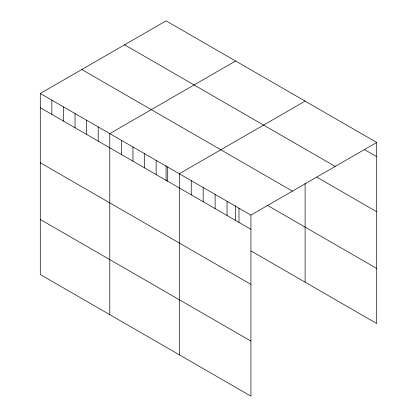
<?xml version="1.0" encoding="UTF-8"?>
<svg xmlns="http://www.w3.org/2000/svg" width="417" height="417" viewBox="0 0 417 417"><rect width="100%" height="100%" fill="white"/><g stroke="black" fill="none" stroke-linecap="round" stroke-linejoin="round"><path stroke-width="0.63" d="M40.282 93.481L250.919 215.089L250.919 396.15L40.282 274.537L40.282 93.481L166.081 20.85L376.718 142.463L376.718 323.519L251.039 250.961M235.589 60.981L109.791 133.612L109.791 314.668M305.103 101.112L179.305 173.743L179.305 354.804M250.919 215.089L376.718 142.463M364.781 149.776L376.718 156.667M124.568 44.817L335.205 166.43M317.04 177.272L376.718 211.732M81.795 69.514L292.432 191.122M267.589 205.456L376.718 268.459M40.282 107.685L250.919 229.298M40.282 162.75L250.919 284.358M40.282 219.478L250.919 341.09M305.103 183.277L305.103 282.173M238.983 208.198L238.983 222.407M235.589 205.753L235.589 220.77M227.046 201.307L227.046 215.516M215.109 194.416L215.109 208.625M203.173 187.525L203.173 201.734M191.241 180.634L191.241 194.843M167.717 167.055L167.717 181.259M166.081 165.617L166.081 180.634M156.135 160.368L156.135 174.572M144.548 153.675L144.548 167.884M132.96 146.987L132.96 161.197M121.378 140.3L121.378 154.509M98.209 126.924L98.209 141.128M86.621 120.232L86.621 134.441M75.039 113.544L75.039 127.753M63.452 106.856L63.452 121.066M51.864 100.169L51.864 114.378"/></g></svg>
